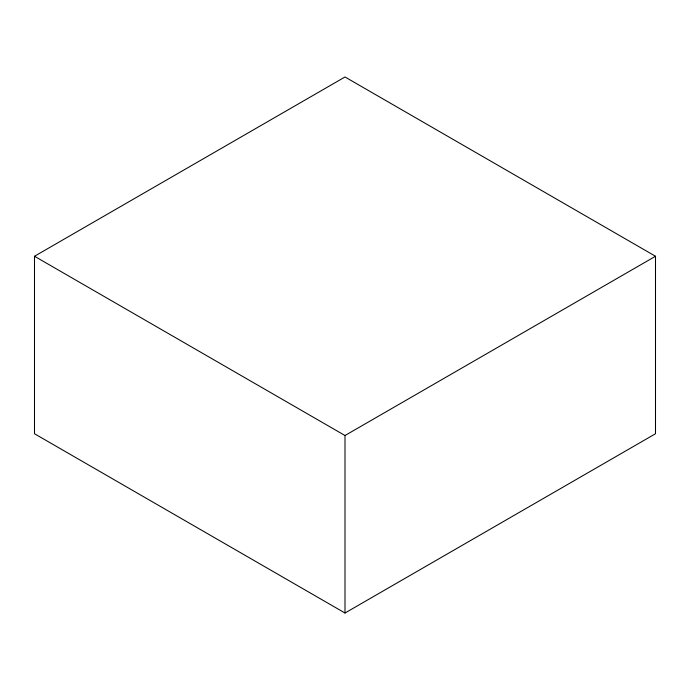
<?xml version="1.0" encoding="UTF-8"?>
<svg xmlns="http://www.w3.org/2000/svg" width="690" height="690" viewBox="0 0 690 690"><rect width="100%" height="100%" fill="white"/><g stroke="black" fill="none" stroke-linecap="round" stroke-linejoin="round"><path stroke-width="1.03" d="M34.5 256.257L345 76.987L655.5 256.257L655.5 433.743L345 613.013L34.5 433.743L34.5 256.257L345 435.519L655.5 256.257M345 435.519L345 613.013"/></g></svg>
